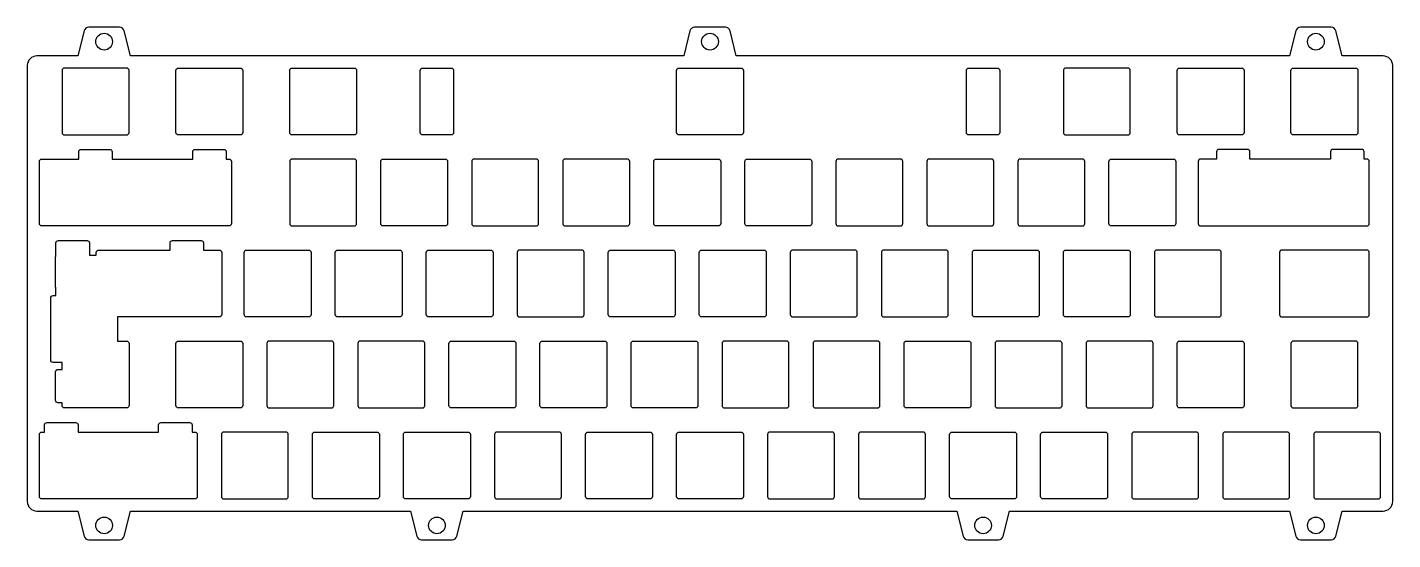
# Model space of a CAD drawing. Header units: millimetres. Extents: x 0 to 286, y -101 to 6.
import ezdxf

# ---------------------------------------------------------------- set-up
doc = ezdxf.new("R2010")
doc.units = ezdxf.units.MM
doc.layers.get('0').update_dxf_attribs({"linetype": 'CONTINUOUS'})

msp = doc.modelspace()

# ---------------------------------------------------------------- linework, layer by layer
for points in [[(91.23, -95.2), (194.53, -95.2), (195.84, -100.44, 0.344151), (196.81, -101.2), (203.25, -101.2, 0.344151), (204.22, -100.44), (205.53, -95.2), (264.18, -95.2), (265.49, -100.44, 0.344151), (266.46, -101.2), (272.9, -101.2, 0.344151), (273.87, -100.44), (275.18, -95.2), (283.75, -95.2, 0.414214), (285.75, -93.2), (285.75, -1.95, 0.414214), (283.75, 0.05), (275.18, 0.05), (273.87, 5.3, 0.344151), (272.9, 6.05), (266.46, 6.05, 0.344151), (265.49, 5.3), (264.18, 0.05), (148.38, 0.05), (147.07, 5.3, 0.344151), (146.1, 6.05), (139.66, 6.05, 0.344151), (138.69, 5.3), (137.38, 0.05), (21.58, 0.05), (20.27, 5.3, 0.344151), (19.3, 6.05), (12.86, 6.05, 0.344151), (11.89, 5.3), (10.58, 0.05), (2, 0.05, 0.414214), (0, -1.95), (0, -93.2, 0.414214), (2, -95.2), (10.58, -95.2), (11.89, -100.44, 0.344151), (12.86, -101.2), (19.3, -101.2, 0.344151), (20.27, -100.44), (21.58, -95.2), (80.23, -95.2), (81.54, -100.44, 0.344151), (82.51, -101.2), (88.95, -101.2, 0.344151), (89.92, -100.44)], [(7.79, -2.47, 0.414214), (7.29, -2.97), (7.29, -15.97, 0.414214), (7.79, -16.47), (20.79, -16.47, 0.414214), (21.29, -15.97), (21.29, -2.97, 0.414214), (20.79, -2.47)], [(44.6, -16.47), (31.6, -16.47, -0.414214), (31.1, -15.97), (31.1, -2.97, -0.414214), (31.6, -2.47), (44.6, -2.47, -0.414214), (45.1, -2.97), (45.1, -15.97, -0.414214)], [(68.92, -2.97), (68.92, -15.97, -0.414214), (68.42, -16.47), (55.42, -16.47, -0.414214), (54.92, -15.97), (54.92, -2.97, -0.414214), (55.42, -2.47), (68.42, -2.47, -0.414214)], [(82.23, -15.97), (82.23, -2.97, -0.414214), (82.73, -2.47), (88.73, -2.47, -0.414214), (89.23, -2.97), (89.23, -15.97, -0.414214), (88.73, -16.47), (82.73, -16.47, -0.414214)], [(149.38, -16.47), (136.38, -16.47, -0.414214), (135.88, -15.97), (135.88, -2.97, -0.414214), (136.38, -2.47), (149.38, -2.47, -0.414214), (149.88, -2.97), (149.88, -15.97, -0.414214)], [(203.03, -16.47), (197.03, -16.47, -0.414214), (196.53, -15.97), (196.53, -2.97, -0.414214), (197.03, -2.47), (203.03, -2.47, -0.414214), (203.53, -2.97), (203.53, -15.97, -0.414214)], [(217.34, -2.47, 0.414214), (216.84, -2.97), (216.84, -15.97, 0.414214), (217.34, -16.47), (230.34, -16.47, 0.414214), (230.84, -15.97), (230.84, -2.97, 0.414214), (230.34, -2.47)], [(254.15, -16.47), (241.15, -16.47, -0.414214), (240.65, -15.97), (240.65, -2.97, -0.414214), (241.15, -2.47), (254.15, -2.47, -0.414214), (254.65, -2.97), (254.65, -15.97, -0.414214)], [(278.47, -2.97), (278.47, -15.97, -0.414214), (277.97, -16.47), (264.97, -16.47, -0.414214), (264.47, -15.97), (264.47, -2.97, -0.414214), (264.97, -2.47), (277.97, -2.47, -0.414214)], [(11.26, -19.52), (17.26, -19.52, -0.414214), (17.76, -20.02), (17.76, -21.52), (34.64, -21.52), (34.64, -20.02, -0.414214), (35.14, -19.52), (41.14, -19.52, -0.414214), (41.64, -20.02), (41.64, -21.52), (42.22, -21.52, -0.414214), (42.72, -22.02), (42.72, -35.02, -0.414214), (42.22, -35.52), (3.03, -35.52, -0.414214), (2.53, -35.02), (2.53, -22.02, -0.414214), (3.03, -21.52), (10.76, -21.52), (10.76, -20.02, -0.414214)], [(249.38, -19.52, 0.414214), (248.88, -20.02), (248.88, -21.52), (245.57, -21.52, 0.414214), (245.07, -22.02), (245.07, -35.02, 0.414214), (245.57, -35.52), (280.35, -35.52, 0.414214), (280.85, -35.02), (280.85, -22.02, 0.414214), (280.35, -21.52), (279.76, -21.52), (279.76, -20.02, 0.414214), (279.26, -19.52), (273.26, -19.52, 0.414214), (272.76, -20.02), (272.76, -21.52), (255.88, -21.52), (255.88, -20.02, 0.414214), (255.38, -19.52)], [(68.92, -22.02, 0.414214), (68.42, -21.52), (55.42, -21.52, 0.414214), (54.92, -22.02), (54.92, -35.02, 0.414214), (55.42, -35.52), (68.42, -35.52, 0.414214), (68.92, -35.02)], [(73.97, -35.02), (73.97, -22.02, -0.414214), (74.47, -21.52), (87.47, -21.52, -0.414214), (87.97, -22.02), (87.97, -35.02, -0.414214), (87.47, -35.52), (74.47, -35.52, -0.414214)], [(93.52, -21.52, 0.414214), (93.02, -22.02), (93.02, -35.02, 0.414214), (93.52, -35.52), (106.52, -35.52, 0.414214), (107.02, -35.02), (107.02, -22.02, 0.414214), (106.52, -21.52)], [(125.57, -35.52, 0.414214), (126.07, -35.02), (126.07, -22.02, 0.414214), (125.57, -21.52), (112.57, -21.52, 0.414214), (112.07, -22.02), (112.07, -35.02, 0.414214), (112.57, -35.52)], [(131.12, -35.02), (131.12, -22.02, -0.414214), (131.62, -21.52), (144.62, -21.52, -0.414214), (145.12, -22.02), (145.12, -35.02, -0.414214), (144.62, -35.52), (131.62, -35.52, -0.414214)], [(163.67, -35.52), (150.67, -35.52, -0.414214), (150.17, -35.02), (150.17, -22.02, -0.414214), (150.67, -21.52), (163.67, -21.52, -0.414214), (164.17, -22.02), (164.17, -35.02, -0.414214)], [(183.22, -22.02, 0.414214), (182.72, -21.52), (169.72, -21.52, 0.414214), (169.22, -22.02), (169.22, -35.02, 0.414214), (169.72, -35.52), (182.72, -35.52, 0.414214), (183.22, -35.02)], [(188.77, -21.52, 0.414214), (188.27, -22.02), (188.27, -35.02, 0.414214), (188.77, -35.52), (201.77, -35.52, 0.414214), (202.27, -35.02), (202.27, -22.02, 0.414214), (201.77, -21.52)], [(220.82, -35.52, 0.414214), (221.32, -35.02), (221.32, -22.02, 0.414214), (220.82, -21.52), (207.82, -21.52, 0.414214), (207.32, -22.02), (207.32, -35.02, 0.414214), (207.82, -35.52)], [(239.87, -35.52), (226.87, -35.52, -0.414214), (226.37, -35.02), (226.37, -22.02, -0.414214), (226.87, -21.52), (239.87, -21.52, -0.414214), (240.37, -22.02), (240.37, -35.02, -0.414214)], [(6, -41.88), (6, -39.07, -0.414214), (6.5, -38.57), (12.5, -38.57, -0.414214), (13, -39.07), (13, -41.66), (14.44, -41.66), (14.44, -41.07, -0.414214), (14.94, -40.57), (29.87, -40.57), (29.87, -39.07, -0.414214), (30.37, -38.57), (36.37, -38.57, -0.414214), (36.87, -39.07), (36.87, -40.57), (40.19, -40.57, -0.414214), (40.69, -41.07), (40.69, -54.07, -0.414214), (40.19, -54.57), (18.91, -54.57), (18.91, -59.62), (20.79, -59.62, -0.414214), (21.29, -60.12), (21.29, -73.12, -0.414214), (20.79, -73.62), (7.79, -73.62, -0.414214), (7.29, -73.12), (7.29, -72.54), (6.41, -72.54, -0.414214), (5.91, -72.04), (5.91, -66.04, -0.414214), (6.41, -65.54), (7.29, -65.54), (7.29, -64.1), (5.41, -64.1, -0.414214), (4.91, -63.6), (4.91, -50.6, -0.414214), (5.41, -50.1), (6, -50.1), (6, -48.44, -0.150834), (5.91, -48.16), (5.91, -42.16, -0.150834)], [(59.39, -41.07), (59.39, -54.07, -0.414214), (58.89, -54.57), (45.89, -54.57, -0.414214), (45.39, -54.07), (45.39, -41.07, -0.414214), (45.89, -40.57), (58.89, -40.57, -0.414214)], [(77.94, -54.57), (64.94, -54.57, -0.414214), (64.44, -54.07), (64.44, -41.07, -0.414214), (64.94, -40.57), (77.94, -40.57, -0.414214), (78.44, -41.07), (78.44, -54.07, -0.414214)], [(96.99, -54.57), (83.99, -54.57, -0.414214), (83.49, -54.07), (83.49, -41.07, -0.414214), (83.99, -40.57), (96.99, -40.57, -0.414214), (97.49, -41.07), (97.49, -54.07, -0.414214)], [(116.04, -54.57, 0.414214), (116.54, -54.07), (116.54, -41.07, 0.414214), (116.04, -40.57), (103.04, -40.57, 0.414214), (102.54, -41.07), (102.54, -54.07, 0.414214), (103.04, -54.57)], [(122.09, -40.57), (135.09, -40.57, -0.414214), (135.59, -41.07), (135.59, -54.07, -0.414214), (135.09, -54.57), (122.09, -54.57, -0.414214), (121.59, -54.07), (121.59, -41.07, -0.414214)], [(140.64, -54.07), (140.64, -41.07, -0.414214), (141.14, -40.57), (154.14, -40.57, -0.414214), (154.64, -41.07), (154.64, -54.07, -0.414214), (154.14, -54.57), (141.14, -54.57, -0.414214)], [(160.19, -40.57, 0.414214), (159.69, -41.07), (159.69, -54.07, 0.414214), (160.19, -54.57), (173.19, -54.57, 0.414214), (173.69, -54.07), (173.69, -41.07, 0.414214), (173.19, -40.57)], [(178.74, -54.07, 0.414214), (179.24, -54.57), (192.24, -54.57, 0.414214), (192.74, -54.07), (192.74, -41.07, 0.414214), (192.24, -40.57), (179.24, -40.57, 0.414214), (178.74, -41.07)], [(197.79, -54.07), (197.79, -41.07, -0.414214), (198.29, -40.57), (211.29, -40.57, -0.414214), (211.79, -41.07), (211.79, -54.07, -0.414214), (211.29, -54.57), (198.29, -54.57, -0.414214)], [(216.84, -54.07), (216.84, -41.07, -0.414214), (217.34, -40.57), (230.34, -40.57, -0.414214), (230.84, -41.07), (230.84, -54.07, -0.414214), (230.34, -54.57), (217.34, -54.57, -0.414214)], [(236.39, -40.57, 0.414214), (235.89, -41.07), (235.89, -54.07, 0.414214), (236.39, -54.57), (249.39, -54.57, 0.414214), (249.89, -54.07), (249.89, -41.07, 0.414214), (249.39, -40.57)], [(280.35, -54.57, 0.414214), (280.85, -54.07), (280.85, -41.07, 0.414214), (280.35, -40.57), (262.59, -40.57, 0.414214), (262.09, -41.07), (262.09, -54.07, 0.414214), (262.59, -54.57)], [(31.1, -73.12), (31.1, -60.12, -0.414214), (31.6, -59.62), (44.6, -59.62, -0.414214), (45.1, -60.12), (45.1, -73.12, -0.414214), (44.6, -73.62), (31.6, -73.62, -0.414214)], [(50.65, -59.62, 0.414214), (50.15, -60.12), (50.15, -73.12, 0.414214), (50.65, -73.62), (63.65, -73.62, 0.414214), (64.15, -73.12), (64.15, -60.12, 0.414214), (63.65, -59.62)], [(82.7, -73.62, 0.414214), (83.2, -73.12), (83.2, -60.12, 0.414214), (82.7, -59.62), (69.7, -59.62, 0.414214), (69.2, -60.12), (69.2, -73.12, 0.414214), (69.7, -73.62)], [(88.25, -73.12), (88.25, -60.12, -0.414214), (88.75, -59.62), (101.75, -59.62, -0.414214), (102.25, -60.12), (102.25, -73.12, -0.414214), (101.75, -73.62), (88.75, -73.62, -0.414214)], [(107.8, -59.62), (120.8, -59.62, -0.414214), (121.3, -60.12), (121.3, -73.12, -0.414214), (120.8, -73.62), (107.8, -73.62, -0.414214), (107.3, -73.12), (107.3, -60.12, -0.414214)], [(126.35, -73.12), (126.35, -60.12, -0.414214), (126.85, -59.62), (139.85, -59.62, -0.414214), (140.35, -60.12), (140.35, -73.12, -0.414214), (139.85, -73.62), (126.85, -73.62, -0.414214)], [(145.4, -73.12, 0.414214), (145.9, -73.62), (158.9, -73.62, 0.414214), (159.4, -73.12), (159.4, -60.12, 0.414214), (158.9, -59.62), (145.9, -59.62, 0.414214), (145.4, -60.12)], [(164.95, -59.62, 0.414214), (164.45, -60.12), (164.45, -73.12, 0.414214), (164.95, -73.62), (177.95, -73.62, 0.414214), (178.45, -73.12), (178.45, -60.12, 0.414214), (177.95, -59.62)], [(183.5, -73.12), (183.5, -60.12, -0.414214), (184, -59.62), (197, -59.62, -0.414214), (197.5, -60.12), (197.5, -73.12, -0.414214), (197, -73.62), (184, -73.62, -0.414214)], [(216.05, -73.62, 0.414214), (216.55, -73.12), (216.55, -60.12, 0.414214), (216.05, -59.62), (203.05, -59.62, 0.414214), (202.55, -60.12), (202.55, -73.12, 0.414214), (203.05, -73.62)], [(222.1, -59.62, 0.414214), (221.6, -60.12), (221.6, -73.12, 0.414214), (222.1, -73.62), (235.1, -73.62, 0.414214), (235.6, -73.12), (235.6, -60.12, 0.414214), (235.1, -59.62)], [(254.15, -73.62), (241.15, -73.62, -0.414214), (240.65, -73.12), (240.65, -60.12, -0.414214), (241.15, -59.62), (254.15, -59.62, -0.414214), (254.65, -60.12), (254.65, -73.12, -0.414214)], [(264.97, -59.62, 0.414214), (264.47, -60.12), (264.47, -73.12, 0.414214), (264.97, -73.62), (277.97, -73.62, 0.414214), (278.47, -73.12), (278.47, -60.12, 0.414214), (277.97, -59.62)], [(35.58, -79.17), (35.58, -92.17, -0.414214), (35.08, -92.67), (3.03, -92.67, -0.414214), (2.53, -92.17), (2.53, -79.17, -0.414214), (3.03, -78.67), (3.62, -78.67), (3.62, -77.17, -0.414214), (4.12, -76.67), (10.12, -76.67, -0.414214), (10.62, -77.17), (10.62, -78.67), (27.49, -78.67), (27.49, -77.17, -0.414214), (27.99, -76.67), (33.99, -76.67, -0.414214), (34.49, -77.17), (34.49, -78.67), (35.08, -78.67, -0.414214)], [(54.13, -92.67, 0.414214), (54.63, -92.17), (54.63, -79.17, 0.414214), (54.13, -78.67), (41.13, -78.67, 0.414214), (40.63, -79.17), (40.63, -92.17, 0.414214), (41.13, -92.67)], [(59.68, -92.17), (59.68, -79.17, -0.414214), (60.18, -78.67), (73.18, -78.67, -0.414214), (73.68, -79.17), (73.68, -92.17, -0.414214), (73.18, -92.67), (60.18, -92.67, -0.414214)], [(78.73, -92.17), (78.73, -79.17, -0.414214), (79.23, -78.67), (92.23, -78.67, -0.414214), (92.73, -79.17), (92.73, -92.17, -0.414214), (92.23, -92.67), (79.23, -92.67, -0.414214)], [(111.78, -79.17, 0.414214), (111.28, -78.67), (98.28, -78.67, 0.414214), (97.78, -79.17), (97.78, -92.17, 0.414214), (98.28, -92.67), (111.28, -92.67, 0.414214), (111.78, -92.17)], [(130.33, -92.67), (117.33, -92.67, -0.414214), (116.83, -92.17), (116.83, -79.17, -0.414214), (117.33, -78.67), (130.33, -78.67, -0.414214), (130.83, -79.17), (130.83, -92.17, -0.414214)], [(136.38, -78.67), (149.38, -78.67, -0.414214), (149.88, -79.17), (149.88, -92.17, -0.414214), (149.38, -92.67), (136.38, -92.67, -0.414214), (135.88, -92.17), (135.88, -79.17, -0.414214)], [(168.93, -79.17, 0.414214), (168.43, -78.67), (155.43, -78.67, 0.414214), (154.93, -79.17), (154.93, -92.17, 0.414214), (155.43, -92.67), (168.43, -92.67, 0.414214), (168.93, -92.17)], [(174.48, -78.67, 0.414214), (173.98, -79.17), (173.98, -92.17, 0.414214), (174.48, -92.67), (187.48, -92.67, 0.414214), (187.98, -92.17), (187.98, -79.17, 0.414214), (187.48, -78.67)], [(207.03, -79.17), (207.03, -92.17, -0.414214), (206.53, -92.67), (193.53, -92.67, -0.414214), (193.03, -92.17), (193.03, -79.17, -0.414214), (193.53, -78.67), (206.53, -78.67, -0.414214)], [(212.08, -92.17), (212.08, -79.17, -0.414214), (212.58, -78.67), (225.58, -78.67, -0.414214), (226.08, -79.17), (226.08, -92.17, -0.414214), (225.58, -92.67), (212.58, -92.67, -0.414214)], [(231.63, -78.67, 0.414214), (231.13, -79.17), (231.13, -92.17, 0.414214), (231.63, -92.67), (244.63, -92.67, 0.414214), (245.13, -92.17), (245.13, -79.17, 0.414214), (244.63, -78.67)], [(263.68, -92.67, 0.414214), (264.18, -92.17), (264.18, -79.17, 0.414214), (263.68, -78.67), (250.68, -78.67, 0.414214), (250.18, -79.17), (250.18, -92.17, 0.414214), (250.68, -92.67)], [(269.73, -78.67, 0.414214), (269.23, -79.17), (269.23, -92.17, 0.414214), (269.73, -92.67), (282.73, -92.67, 0.414214), (283.23, -92.17), (283.23, -79.17, 0.414214), (282.73, -78.67)]]:
    msp.add_lwpolyline(points, format="xyb", close=True)
for centre in [(16.08, 3.05), (142.88, 3.05), (269.68, 3.05), (16.08, -98.2), (85.73, -98.2), (200.03, -98.2), (269.68, -98.2)]:
    msp.add_circle(centre, 1.75)

doc.saveas('drawing.dxf')
